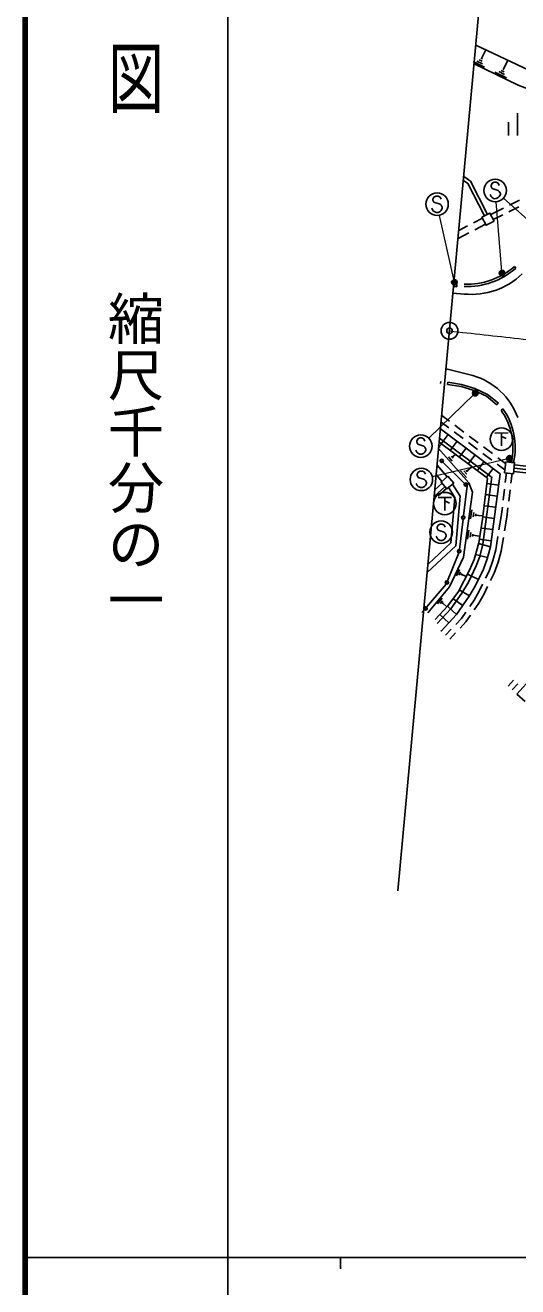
# Model space of a CAD drawing. Units: millimetres, scale not verified. Extents: x 40000 to 680000, y 20000 to 380000.
# Drawn here: x 40000 to 83766, y 202409 to 314590 of the extents above; entities that cross this region are included whole.
import ezdxf
from ezdxf.enums import TextEntityAlignment as Align

# ---------------------------------------------------------------- set-up
doc = ezdxf.new("R2010")
doc.units = ezdxf.units.MM
doc.header["$LTSCALE"] = 1000
doc.header["$PDMODE"] = 32
doc.header["$PDSIZE"] = 500
doc.linetypes.add('CHAIN', pattern=[18.5, 12, -1.5, 3.5, -1.5])
for name, color, linetype, lineweight in [('M-BGD', 7, 'Continuous', 25), ('M-BGD-EXST', 7, 'Continuous', 25), ('M-BMK', 2, 'Continuous', 13), ('M-BMK-OTRS', 5, 'Continuous', 25), ('M-BMK-SRVR', 3, 'Continuous', 25), ('M-STR-HTXT', 7, 'Continuous', 13), ('M-STR-STRC', 7, 'Continuous', 25), ('M-TTL', 2, 'Continuous', 140), ('M-TTL-BAND', 7, 'Continuous', 25)]:
    doc.layers.add(name, color=color, linetype=linetype, lineweight=lineweight)
doc.styles.add('@ＭＳ ゴシック', font='')
doc.styles.get('@ＭＳ ゴシック').set_extended_font_data('@MS Gothic')

msp = doc.modelspace()

# ---------------------------------------------------------------- linework, layer by layer
at = {"layer": 'M-BGD'}
for p, q in [((80555, 311621), (80929, 312392)), ((80821, 310857), (79792, 311355)), ((80646, 311153), (80132, 311402)), ((80601, 311387), (80344, 311511)), ((80620, 311589), (80491, 311652)), ((82502, 310687), (82880, 311469)), ((82771, 309913), (81728, 310418)), ((82594, 310213), (82073, 310466)), ((82548, 310450), (82287, 310576)), ((82567, 310656), (82437, 310719)), ((83752, 306771), (83754, 304771)), ((83752, 306771), (83754, 304771)), ((82953, 305971), (82954, 304770)), ((82953, 305971), (82954, 304770)), ((83855, 298444), (82962, 297993)), ((83917, 299036), (83025, 298585)), ((80630, 297421), (79843, 297018)), ((82489, 298315), (81366, 297747)), ((82426, 297723), (81594, 297302)), ((79309, 296745), (78522, 296342)), ((80903, 296887), (79947, 296397)), ((79413, 296124), (78457, 295634)), ((83595, 292979), (83464, 293129)), ((78064, 291359), (78342, 291324)), ((78082, 291558), (78366, 291523)), ((78342, 291324), (78366, 291523)), ((76911, 282718), (76934, 282917)), ((77545, 282853), (77512, 282655)), ((81914, 280821), (82041, 280975)), ((82447, 280475), (82284, 280360)), ((77008, 279887), (77688, 279376)), ((76954, 279302), (77631, 278793)), ((78111, 278433), (78910, 277832)), ((78168, 279015), (78968, 278414)), ((76854, 277040), (76689, 277226)), ((76771, 277133), (77004, 277340)), ((76823, 277880), (81411, 274422)), ((77573, 278192), (76957, 277375)), ((78372, 277590), (77758, 276775)), ((79390, 277471), (80190, 276871)), ((79447, 278054), (80247, 277453)), ((80727, 277093), (81526, 276492)), ((76737, 276945), (79430, 273912)), ((77927, 275831), (77599, 276201)), ((78030, 276087), (77866, 276272)), ((77948, 276180), (78225, 276426)), ((79171, 276988), (78559, 276176)), ((79969, 276385), (79360, 275577)), ((80669, 276510), (81469, 275909)), ((82006, 276131), (82686, 275620)), ((77483, 274424), (76602, 275476)), ((79212, 274383), (78689, 274973)), ((79229, 274662), (78967, 274956)), ((79310, 274866), (79180, 275013)), ((79245, 274940), (79687, 275332)), ((80768, 275783), (80161, 274978)), ((81567, 275181), (80962, 274379)), ((81949, 275549), (82625, 275040)), ((83397, 275721), (83202, 275765)), ((89603, 274208), (83403, 274907)), ((89636, 274506), (83434, 275206)), ((89669, 274804), (83466, 275504)), ((76400, 273279), (77035, 273859)), ((77031, 274030), (76525, 274634)), ((81470, 274442), (80662, 268440)), ((82077, 273705), (81009, 273849)), ((82764, 274777), (82661, 273932)), ((83261, 274725), (83157, 273871)), ((77298, 273557), (76346, 272687)), ((77429, 273406), (76691, 272732)), ((81944, 272713), (80891, 272855)), ((82589, 273337), (82468, 272344)), ((83085, 273275), (82965, 272282)), ((79569, 270697), (79682, 271488)), ((81810, 271722), (80774, 271862)), ((82396, 271748), (82293, 270904)), ((82892, 271687), (82789, 270833)), ((79795, 270866), (79852, 271262)), ((80007, 270937), (80035, 271135)), ((80021, 271036), (80615, 270951)), ((81677, 270731), (80656, 270868)), ((82293, 270904), (82098, 269716)), ((82789, 270833), (82590, 269628)), ((79312, 268896), (79427, 269700)), ((79542, 269068), (79599, 269471)), ((79757, 269140), (79786, 269341)), ((79771, 269241), (80375, 269155)), ((81543, 269740), (80507, 269879)), ((75724, 265934), (78261, 268287)), ((75793, 266680), (77833, 268573)), ((81338, 268219), (80277, 268491)), ((81410, 268748), (80348, 268891)), ((80671, 268437), (80392, 267346)), ((82000, 269123), (81804, 267935)), ((82493, 269036), (82294, 267831)), ((81090, 267250), (80015, 267526)), ((80392, 267346), (80079, 266514)), ((81804, 267935), (81552, 266981)), ((82294, 267831), (82030, 266832)), ((78320, 265615), (78592, 266200)), ((78534, 265693), (78670, 265986)), ((80082, 266513), (79380, 265067)), ((81218, 266054), (80905, 265429)), ((81552, 266981), (81218, 266054)), ((82030, 266832), (81679, 265857)), ((78714, 265699), (78782, 265845)), ((78748, 265772), (79187, 265568)), ((79381, 265067), (78811, 264092)), ((80275, 265309), (79298, 265783)), ((80636, 264893), (80323, 264268)), ((81679, 265857), (81357, 265215)), ((76642, 263146), (77058, 263644)), ((78803, 264095), (77824, 262697)), ((79485, 263857), (78573, 264390)), ((80323, 264268), (79890, 263468)), ((80767, 264037), (80317, 263205)), ((81088, 264679), (80767, 264037)), ((77832, 262689), (76613, 261384)), ((76871, 263166), (77079, 263416)), ((77047, 263125), (77151, 263249)), ((77099, 263187), (77473, 262874)), ((78325, 262190), (77528, 262935)), ((78883, 262988), (78019, 263592)), ((79494, 262902), (79890, 263468)), ((79902, 262612), (80317, 263205)), ((77642, 261459), (76854, 262195)), ((78258, 261313), (78753, 261843)), ((78636, 260985), (79143, 261528)), ((78753, 261843), (79150, 262410)), ((79143, 261528), (79558, 262121)), ((76959, 260728), (76936, 260750)), ((77353, 260345), (77848, 260875)), ((77719, 260003), (78226, 260546)), ((82910, 255815), (83380, 256338)), ((83281, 255480), (83762, 256014)), ((83691, 255113), (84430, 254448))]:
    msp.add_line(p, q, dxfattribs=at)
for points in [[(93085, 307862), (91342, 307726), (87313, 309372), (80038, 312814)], [(79885, 311143), (83790, 309253), (89613, 307049), (91615, 306293)], [(80798, 297634), (79331, 300528), (78932, 300791)], [(81065, 297771), (79563, 300735), (78963, 301130)], [(82041, 280975), (81086, 281761), (79965, 282294), (78772, 282650), (77545, 282853)], [(81914, 280821), (80978, 281591), (79893, 282107), (78727, 282454), (77512, 282655)], [(79456, 263807), (79990, 264721), (80712, 266208), (81059, 267131), (81338, 268219), (82211, 274696), (76899, 278700)], [(76789, 277501), (81063, 274303), (80632, 270660), (80295, 268560), (79898, 267093)], [(79430, 273912), (79756, 273068), (78930, 267285), (77709, 264657), (75761, 262326)], [(78261, 268287), (78637, 272708), (77967, 273785)], [(83691, 255113), (85073, 256650), (86286, 258348), (87346, 260132), (88292, 261988), (89069, 263900), (89685, 265923), (90087, 267975), (90756, 273725)], [(83691, 255113), (85073, 256650), (86286, 258348), (87346, 260132), (88292, 261988), (89069, 263900), (89685, 265923), (90087, 267975), (90756, 273725)], [(77833, 268573), (78176, 272597), (77624, 273485)], [(76435, 261734), (77557, 262967), (78491, 264233), (79485, 266140), (79898, 267093)], [(76435, 261734), (77557, 262967), (78491, 264233), (79485, 266140), (79898, 267093)], [(76951, 260720), (78325, 262190), (79456, 263807)], [(76951, 260720), (78325, 262190), (79456, 263807)]]:
    msp.add_lwpolyline(points, dxfattribs=at)
for points in [[(81662, 297169), (80946, 296803), (80579, 297522), (81294, 297888)], [(82702, 275769), (83485, 275687), (83383, 274712), (82599, 274794)], [(77474, 273355), (78075, 273878), (77550, 274482), (76949, 273958)]]:
    msp.add_lwpolyline(points, close=True, dxfattribs=at)
for centre, radius, start, end in [((79249, 297980), 6626, 267.83779, 310.98994), ((79249, 297980), 6626, 267.83779, 310.98994), ((79249, 297980), 6426, 267.83779, 310.98994), ((79249, 297980), 6426, 267.83779, 310.98994), ((77589, 277033), 5954, 347.26984, 35.31669), ((77589, 277033), 5954, 347.26984, 35.31669), ((77589, 277033), 5754, 347.26984, 35.31669), ((77589, 277033), 5754, 347.26984, 35.31669)]:
    msp.add_arc(centre, radius, start, end, dxfattribs=at)
at = {"layer": 'M-BGD-EXST'}
for p, q in [((81725, 278329), (82925, 278330)), ((81725, 278329), (82925, 278330)), ((82325, 278329), (82326, 277179)), ((82325, 278329), (82326, 277179)), ((82325, 278029), (82725, 277829)), ((82325, 278029), (82725, 277829)), ((76693, 272600), (77893, 272601)), ((76693, 272600), (77893, 272601)), ((77293, 272600), (77294, 271450)), ((77293, 272600), (77294, 271450)), ((77293, 272300), (77693, 272101)), ((77293, 272300), (77693, 272101))]:
    msp.add_line(p, q, dxfattribs=at)
for centre in [(82325, 277779), (82325, 277779), (77293, 272050), (77293, 272050)]:
    msp.add_circle(centre, 1000, dxfattribs=at)
at = {"layer": 'M-BMK', "linetype": 'CHAIN'}
msp.add_arc((300809, 2275302), 2000373, 263.59628, 274.94766, dxfattribs=at)
at = {"layer": 'M-BMK-OTRS'}
msp.add_line((73118, 237611), (82283, 337208), dxfattribs=at)
at = {"layer": 'M-BMK-SRVR'}
msp.add_circle((77700, 287410), 750, dxfattribs=at)
msp.add_point((77700, 287410), dxfattribs=at)
at = {"layer": 'M-STR-HTXT'}
for p, q in [((82356, 292685), (81847, 298887)), ((85470, 296577), (82514, 299223)), ((78101, 291874), (76815, 297684)), ((79884, 281772), (75875, 277862)), ((82873, 276036), (76169, 274435))]:
    msp.add_line(p, q, dxfattribs=at)
at = {"layer": 'M-STR-STRC'}
for p, q in [((81401, 299349), (81310, 299531)), ((81491, 300531), (81400, 300349)), ((81400, 300349), (81400, 300258)), ((81400, 300258), (81491, 300077)), ((81673, 300622), (81491, 300531)), ((81491, 300077), (82037, 299895)), ((81854, 300622), (81673, 300622)), ((82036, 300532), (81854, 300622)), ((82127, 300350), (82036, 300532)), ((82037, 299895), (82128, 299804)), ((82128, 299804), (82219, 299623)), ((82219, 299532), (82128, 299350)), ((82219, 299623), (82219, 299532)), ((76322, 299309), (76232, 299128)), ((76232, 299128), (76232, 299037)), ((76232, 299037), (76323, 298855)), ((76504, 299401), (76322, 299309)), ((76323, 298855), (76869, 298673)), ((76686, 299401), (76504, 299401)), ((76868, 299310), (76686, 299401)), ((76959, 299128), (76868, 299310)), ((76869, 298673), (76960, 298583)), ((76960, 298583), (77051, 298401)), ((81492, 299258), (81401, 299349)), ((81674, 299167), (81492, 299258)), ((81856, 299168), (81674, 299167)), ((82037, 299259), (81856, 299168)), ((82128, 299350), (82037, 299259)), ((76233, 298127), (76142, 298309)), ((76324, 298037), (76233, 298127)), ((76506, 297946), (76324, 298037)), ((76687, 297946), (76506, 297946)), ((76869, 298037), (76687, 297946)), ((76960, 298128), (76869, 298037)), ((77051, 298310), (76960, 298128)), ((77051, 298401), (77051, 298310)), ((78009, 290762), (79000, 290687)), ((77391, 284044), (79764, 283435)), ((74882, 277797), (74792, 277616)), ((74792, 277616), (74792, 277525)), ((74792, 277525), (74883, 277343)), ((75064, 277889), (74882, 277797)), ((74883, 277343), (75428, 277161)), ((75246, 277889), (75064, 277889)), ((75428, 277798), (75246, 277889)), ((75519, 277616), (75428, 277798)), ((75428, 277161), (75519, 277071)), ((74792, 276615), (74701, 276797)), ((74883, 276524), (74792, 276615)), ((75065, 276434), (74883, 276524)), ((75247, 276434), (75065, 276434)), ((75429, 276525), (75247, 276434)), ((75520, 276616), (75429, 276525)), ((75519, 277071), (75611, 276889)), ((75611, 276798), (75520, 276616)), ((75611, 276889), (75611, 276798)), ((75108, 274931), (74927, 274840)), ((75290, 274931), (75108, 274931)), ((75472, 274841), (75290, 274931)), ((77119, 275740), (79044, 273846)), ((74837, 273658), (74746, 273840)), ((74927, 274840), (74836, 274658)), ((74836, 274658), (74836, 274567)), ((74836, 274567), (74927, 274386)), ((74927, 274386), (75473, 274204)), ((75563, 274659), (75472, 274841)), ((75473, 274204), (75564, 274113)), ((75564, 274113), (75655, 273932)), ((75655, 273841), (75564, 273659)), ((75655, 273932), (75655, 273841)), ((74928, 273567), (74837, 273658)), ((75110, 273476), (74928, 273567)), ((75292, 273477), (75110, 273476)), ((75473, 273568), (75292, 273477)), ((75564, 273659), (75473, 273568)), ((79263, 273631), (78938, 270957)), ((79258, 273636), (79263, 273631)), ((78902, 270659), (78577, 267979)), ((76685, 270145), (76595, 269964)), ((76685, 270145), (76595, 269964)), ((76595, 269964), (76595, 269873)), ((76595, 269964), (76595, 269873)), ((76595, 269873), (76686, 269691)), ((76595, 269873), (76686, 269691)), ((76867, 270237), (76685, 270145)), ((76867, 270237), (76685, 270145)), ((76686, 269691), (77231, 269509)), ((76686, 269691), (77231, 269509)), ((77049, 270237), (76867, 270237)), ((77049, 270237), (76867, 270237)), ((77231, 270146), (77049, 270237)), ((77231, 270146), (77049, 270237)), ((77322, 269964), (77231, 270146)), ((77322, 269964), (77231, 270146)), ((77231, 269509), (77322, 269419)), ((77231, 269509), (77322, 269419)), ((77322, 269419), (77414, 269237)), ((77322, 269419), (77414, 269237)), ((77414, 269237), (77414, 269146)), ((77414, 269237), (77414, 269146)), ((76595, 268963), (76504, 269145)), ((76595, 268963), (76504, 269145)), ((76686, 268873), (76595, 268963)), ((76686, 268873), (76595, 268963)), ((76868, 268782), (76686, 268873)), ((76868, 268782), (76686, 268873)), ((77050, 268782), (76868, 268782)), ((77050, 268782), (76868, 268782)), ((77232, 268873), (77050, 268782)), ((77232, 268873), (77050, 268782)), ((77323, 268964), (77232, 268873)), ((77323, 268964), (77232, 268873)), ((77414, 269146), (77323, 268964)), ((77414, 269146), (77323, 268964)), ((78539, 267662), (77525, 265179)), ((78541, 267681), (78539, 267662)), ((77402, 264877), (75668, 262841)), ((77412, 264901), (77402, 264877)), ((75474, 262612), (75254, 262354))]:
    msp.add_line(p, q, dxfattribs=at)
for centre, radius in [((81764, 299895), 1000), ((76596, 298673), 1000), ((78134, 291728), 150), ((78134, 291728), 120), ((78134, 291728), 90), ((78134, 291728), 60), ((78134, 291728), 30), ((78134, 291728), 20), ((82368, 292536), 150), ((82368, 292536), 120), ((82368, 292536), 90), ((82368, 292536), 60), ((82368, 292536), 30), ((82368, 292536), 20), ((79992, 281876), 150), ((79992, 281876), 120), ((79992, 281876), 90), ((79992, 281876), 60), ((79992, 281876), 30), ((79992, 281876), 20), ((75156, 277161), 1000), ((77012, 275845), 150), ((83019, 276071), 150), ((83019, 276071), 120), ((83019, 276071), 90), ((83019, 276071), 60), ((83019, 276071), 30), ((83019, 276071), 20), ((75200, 274204), 1000), ((77012, 275845), 120), ((77012, 275845), 100), ((79151, 273741), 150), ((79151, 273741), 120), ((79151, 273741), 100), ((76959, 269509), 1000), ((76959, 269509), 1000), ((78920, 270808), 150), ((78920, 270808), 120), ((78920, 270808), 100), ((78559, 267830), 150), ((78559, 267830), 120), ((78559, 267830), 100), ((77469, 265040), 150), ((77469, 265040), 120), ((77469, 265040), 100), ((75571, 262727), 150), ((75571, 262727), 120), ((75571, 262727), 100)]:
    msp.add_circle(centre, radius, dxfattribs=at)
for centre, radius, start, end in [((79650, 297125), 6471, 264.23913, 314.01924), ((79650, 297125), 6471, 264.23913, 314.01924), ((78138, 277677), 5983, 19.83705, 74.23276), ((78138, 277677), 5983, 19.83705, 74.23276)]:
    msp.add_arc(centre, radius, start, end, dxfattribs=at)
for p in [(78134, 291728), (82368, 292536), (79992, 281876), (83019, 276071)]:
    msp.add_point(p, dxfattribs=at)
at = {"layer": 'M-TTL'}
msp.add_line((40000, 380000), (40000, 20000), dxfattribs=at)
at = {"layer": 'M-TTL-BAND'}
for p, q in [((58000, 370000), (58000, 20000)), ((40000, 205000), (579000, 205000)), ((68000, 205000), (68000, 204000))]:
    msp.add_line(p, q, dxfattribs=at)

# ---------------------------------------------------------------- texts
at = {"layer": 'M-TTL-BAND', "style": '@ＭＳ ゴシック', "width": 1.4}
msp.add_text('平  面  図', height=3666, rotation=270, dxfattribs=at).set_placement((49777, 306475), align=Align.MIDDLE_RIGHT)
at = {"layer": 'M-TTL-BAND', "style": '@ＭＳ ゴシック'}
msp.add_text('縮尺千分の一', height=3666, rotation=270, dxfattribs=at).set_placement((49777, 261030), align=Align.MIDDLE_RIGHT)

doc.saveas('drawing.dxf')
